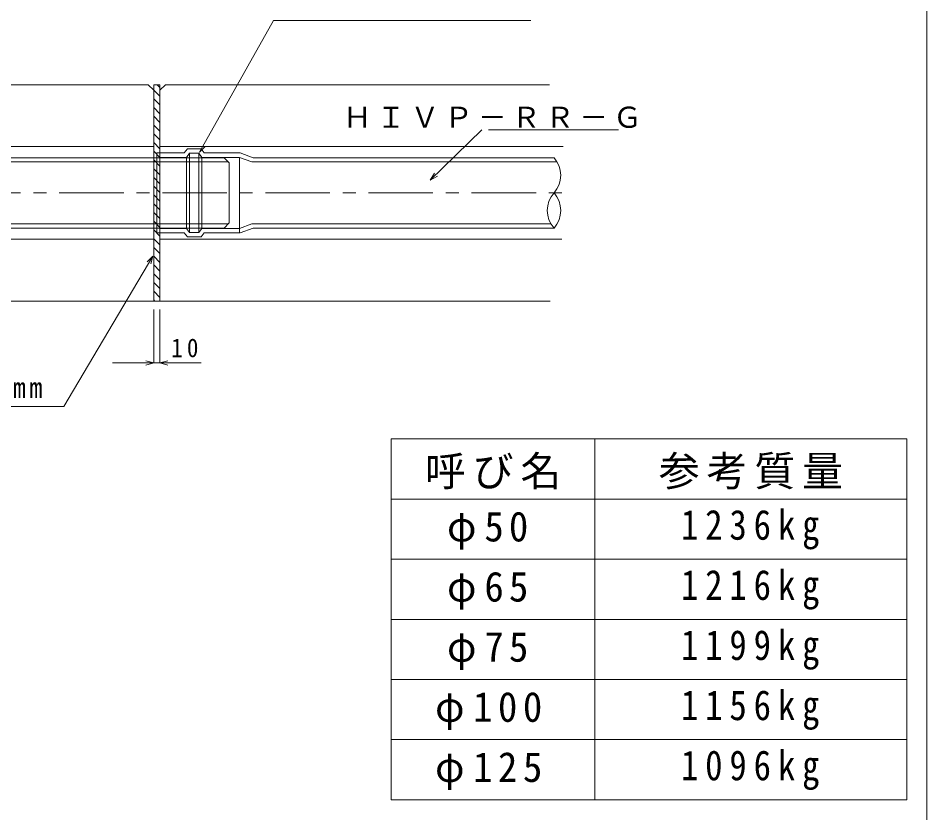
# Model space of a CAD drawing. Units: millimetres, scale not verified. Extents: x -2100 to 2100, y -1470 to 1470.
# Drawn here: x 1042 to 2100, y -872 to 53 of the extents above; entities that cross this region are included whole.
import ezdxf

# ---------------------------------------------------------------- set-up
doc = ezdxf.new("R2010")
doc.units = ezdxf.units.MM
doc.header["$LTSCALE"] = 15
doc.linetypes.add('CHAIN1', pattern=[8, 5, -1, 1, -1])
for name, color, linetype, lineweight in [('0-0_図面枠', 7, 'Continuous', 18), ('0-5_ｼﾞｮｲﾝﾄ詳細図', 7, 'Continuous', 18), ('0-B', 7, 'Continuous', 18)]:
    doc.layers.add(name, color=color, linetype=linetype, lineweight=lineweight)
doc.styles.add('ＭＳ ゴシック', font='')
doc.styles.get('ＭＳ ゴシック').set_extended_font_data('MS Gothic')

msp = doc.modelspace()

# ---------------------------------------------------------------- linework, layer by layer
at = {"layer": '0-0_図面枠', "color": 5}
msp.add_lwpolyline([(2100, 1470), (-2100, 1470), (-2100, -1470), (2100, -1470)], close=True, dxfattribs=at)
at = {"layer": '0-5_ｼﾞｮｲﾝﾄ詳細図'}
for p, q in [((1253.42, -103.06), (1339.66, 50.13)), ((1339.66, 50.13), (1638.91, 50.13)), ((1200.22, -24.39), (1200.22, -276.39)), ((1207.42, -24.39), (1200.22, -24.39)), ((1207.42, -37.81), (1200.22, -30.61)), ((1207.42, -27.63), (1204.18, -24.39)), ((1207.42, -276.39), (1207.42, -24.39)), ((1207.42, -48), (1200.22, -40.8)), ((1207.42, -58.18), (1200.22, -50.98)), ((1207.42, -68.36), (1200.22, -61.16)), ((1207.42, -78.54), (1200.22, -71.34)), ((1207.42, -88.73), (1200.22, -81.53)), ((1581.96, -77.1), (1521.94, -135.49)), ((1741.27, -77.1), (1589.82, -77.1)), ((1207.42, -98.91), (1200.22, -91.71)), ((1207.42, -109.09), (1200.22, -101.89)), ((1253.42, -103.06), (1260.14, -96.2)), ((1207.42, -119.27), (1200.22, -112.07)), ((1207.42, -129.46), (1200.22, -122.26)), ((1207.42, -139.64), (1200.22, -132.44)), ((1521.94, -135.49), (1526.86, -127.25)), ((1521.94, -135.49), (1530.32, -130.81)), ((1207.42, -149.82), (1200.22, -142.62)), ((1207.42, -160), (1200.22, -152.8)), ((1207.42, -170.18), (1200.22, -162.98)), ((1207.42, -180.37), (1200.22, -173.17)), ((1207.42, -190.55), (1200.22, -183.35)), ((1207.42, -200.73), (1200.22, -193.53)), ((1207.42, -210.91), (1200.22, -203.71)), ((1207.42, -221.1), (1200.22, -213.9)), ((1199.28, -223.85), (1095.58, -398.95)), ((1199.28, -223.85), (1192.42, -230.56)), ((1199.28, -223.85), (1196.7, -233.09)), ((1207.42, -231.28), (1200.22, -224.08)), ((1207.42, -241.46), (1200.22, -234.26)), ((1207.42, -251.64), (1200.22, -244.44)), ((1207.42, -261.83), (1200.22, -254.63)), ((1207.42, -272.01), (1200.22, -264.81)), ((1201.62, -276.39), (1200.22, -274.99)), ((1200.22, -276.39), (1207.42, -276.39)), ((1200.22, -348.39), (1200.22, -285.99)), ((1207.42, -348.39), (1207.42, -285.99)), ((1200.22, -348.39), (1190.95, -345.91)), ((1200.22, -348.39), (1190.95, -350.88)), ((1207.42, -348.39), (1216.7, -345.91)), ((1207.42, -348.39), (1216.7, -350.88)), ((1207.42, -348.39), (1255.42, -348.39)), ((1095.58, -398.95), (800.06, -398.95))]:
    msp.add_line(p, q, dxfattribs=at)
at = {"layer": '0-5_ｼﾞｮｲﾝﾄ詳細図', "color": 3}
for p, q in [((1213.9, -24.39), (1660.76, -24.39)), ((730.73, -96.39), (1200.22, -96.39)), ((1676.92, -96.39), (1207.42, -96.39)), ((1674.95, -96.39), (1207.42, -96.39)), ((730.36, -204.39), (1200.22, -204.39)), ((1675.32, -204.39), (1207.42, -204.39)), ((744.02, -276.39), (1200.22, -276.39)), ((1661.65, -276.39), (1207.42, -276.39))]:
    msp.add_line(p, q, dxfattribs=at)
at = {"layer": '0-5_ｼﾞｮｲﾝﾄ詳細図', "color": 4}
for p, q in [((1203.8, -103.9), (1235.76, -103.9)), ((1207.42, -104.28), (1207.42, -196.06)), ((1239.35, -99.16), (1235.76, -103.9)), ((1241.89, -104.28), (1238.3, -109.02)), ((1239.35, -99.16), (1255.2, -99.16)), ((1241.89, -104.36), (1241.89, -150.26)), ((1252.66, -104.25), (1252.66, -150.26)), ((1255.2, -99.16), (1258.79, -103.9)), ((1286.71, -114.2), (738.09, -114.2)), ((1207.42, -109.02), (1238.34, -109.02)), ((1238.3, -109.09), (1238.3, -191.77)), ((1256.25, -108.97), (1256.25, -191.77)), ((1256.29, -109.02), (1299.98, -109.02)), ((1299.98, -109.02), (1314.34, -114.2)), ((1299.98, -109.16), (1299.98, -196.06)), ((1314.34, -114.2), (1669.56, -114.2)), ((1316.26, -109.46), (1666.07, -109.46)), ((1241.89, -196.42), (1241.89, -150.52)), ((1252.66, -196.53), (1252.66, -150.52)), ((1286.71, -186.58), (745.06, -186.58)), ((1299.98, -191.77), (1314.34, -186.58)), ((1314.34, -186.58), (1662.59, -186.58)), ((1207.42, -191.77), (1238.34, -191.77)), ((1239.35, -201.62), (1235.76, -196.88)), ((1241.89, -196.5), (1238.3, -191.77)), ((1255.2, -201.62), (1258.79, -196.88)), ((1256.29, -191.77), (1299.98, -191.77)), ((1316.26, -191.32), (1666.07, -191.32)), ((1239.35, -201.62), (1255.2, -201.62))]:
    msp.add_line(p, q, dxfattribs=at)
at = {"layer": '0-5_ｼﾞｮｲﾝﾄ詳細図', "color": 4, "linetype": 'CHAIN1'}
msp.add_line((730.22, -150.39), (1678.21, -150.39), dxfattribs=at)
at = {"layer": '0-5_ｼﾞｮｲﾝﾄ詳細図', "color": 3}
for points in [[(1200.22, -30.87), (1193.74, -24.39), (744.91, -24.39)], [(1213.9, -24.39), (1207.42, -30.87), (1207.42, -276.39)]]:
    msp.add_lwpolyline(points, dxfattribs=at)
at = {"layer": '0-5_ｼﾞｮｲﾝﾄ詳細図', "color": 4}
for points in [[(1203.8, -103.9), (1203.8, -196.88), (1235.76, -196.88)], [(1241.89, -104.28), (1252.66, -104.28), (1256.25, -109.02)], [(1258.79, -103.9), (1300.87, -103.9), (1316.07, -109.39)], [(1287.98, -185.32), (1287.98, -115.46), (1281.98, -109.46), (741.58, -109.46)], [(1287.98, -185.32), (1281.98, -191.32), (741.58, -191.32)], [(1241.89, -196.5), (1252.66, -196.5), (1256.25, -191.77)], [(1258.79, -196.88), (1300.87, -196.88), (1316.07, -191.39)]]:
    msp.add_lwpolyline(points, dxfattribs=at)
at = {"layer": '0-5_ｼﾞｮｲﾝﾄ詳細図'}
msp.add_lwpolyline([(1207.42, -348.39), (1200.22, -348.39), (1152.22, -348.39)], dxfattribs=at)
at = {"layer": '0-5_ｼﾞｮｲﾝﾄ詳細図', "color": 4}
for centre, start, end in [((1643.19, -129.93), 318.19, 41.81001), ((1688.95, -170.85), 138.19, 221.81001), ((1643.19, -170.85), 318.19, 41.81001)]:
    msp.add_arc(centre, 30.7, start, end, dxfattribs=at)
at = {"layer": '0-B', "color": 5}
for p, q in [((1476.67, -436.87), (1476.67, -856.87)), ((1476.67, -436.87), (2076.82, -436.87)), ((1713.61, -436.87), (1713.61, -856.87)), ((2076.82, -436.87), (2076.82, -856.87)), ((1476.67, -506.87), (2076.82, -506.87)), ((1476.67, -576.87), (2076.82, -576.87)), ((1476.67, -646.87), (2076.82, -646.87)), ((1476.67, -716.87), (2076.82, -716.87)), ((1476.67, -786.87), (2076.82, -786.87)), ((1476.67, -856.87), (2076.82, -856.87))]:
    msp.add_line(p, q, dxfattribs=at)

# ---------------------------------------------------------------- texts
at = {"layer": '0-5_ｼﾞｮｲﾝﾄ詳細図', "attachment_point": 7, "style": 'ＭＳ ゴシック'}
for s, insert, char_height in [('\\T1.17;ＨＩＶＰ－ＲＲ－Ｇ', (1420.27, -75.03), 24.63), ('\\T1.37;\\W0.9;10', (1220.51, -341.98), 21.82), ('\\T1.28;\\W0.9;目地材\\~t=10mm', (823.58, -391.99), 24.63)]:
    msp.add_mtext(s, dxfattribs=dict(at, insert=insert, char_height=char_height))
at = {"layer": '0-B', "char_height": 34.84, "attachment_point": 7, "style": 'ＭＳ ゴシック'}
for s, insert in [('\\T1.17;呼び名', (1515.78, -495.63)), ('\\T1.17;参考質量', (1788.05, -495.63)), ('\\T1.4;\\W0.85;1236kg', (1813.83, -565.63)), ('\\T1.27;\\W0.95;φ50', (1541.56, -565.63)), ('\\T1.27;\\W0.95;φ65', (1541.56, -635.63)), ('\\T1.4;\\W0.85;1216kg', (1813.83, -635.63)), ('\\T1.27;\\W0.95;φ75', (1541.56, -705.63)), ('\\T1.4;\\W0.85;1199kg', (1813.83, -705.63)), ('\\T1.4;\\W0.85;1156kg', (1813.83, -775.63)), ('\\T1.29;\\W0.95;φ100', (1527.66, -775.63)), ('\\T1.29;\\W0.95;φ125', (1527.66, -845.63)), ('\\T1.4;\\W0.85;1096kg', (1813.83, -845.63))]:
    msp.add_mtext(s, dxfattribs=dict(at, insert=insert))

doc.saveas('drawing.dxf')
